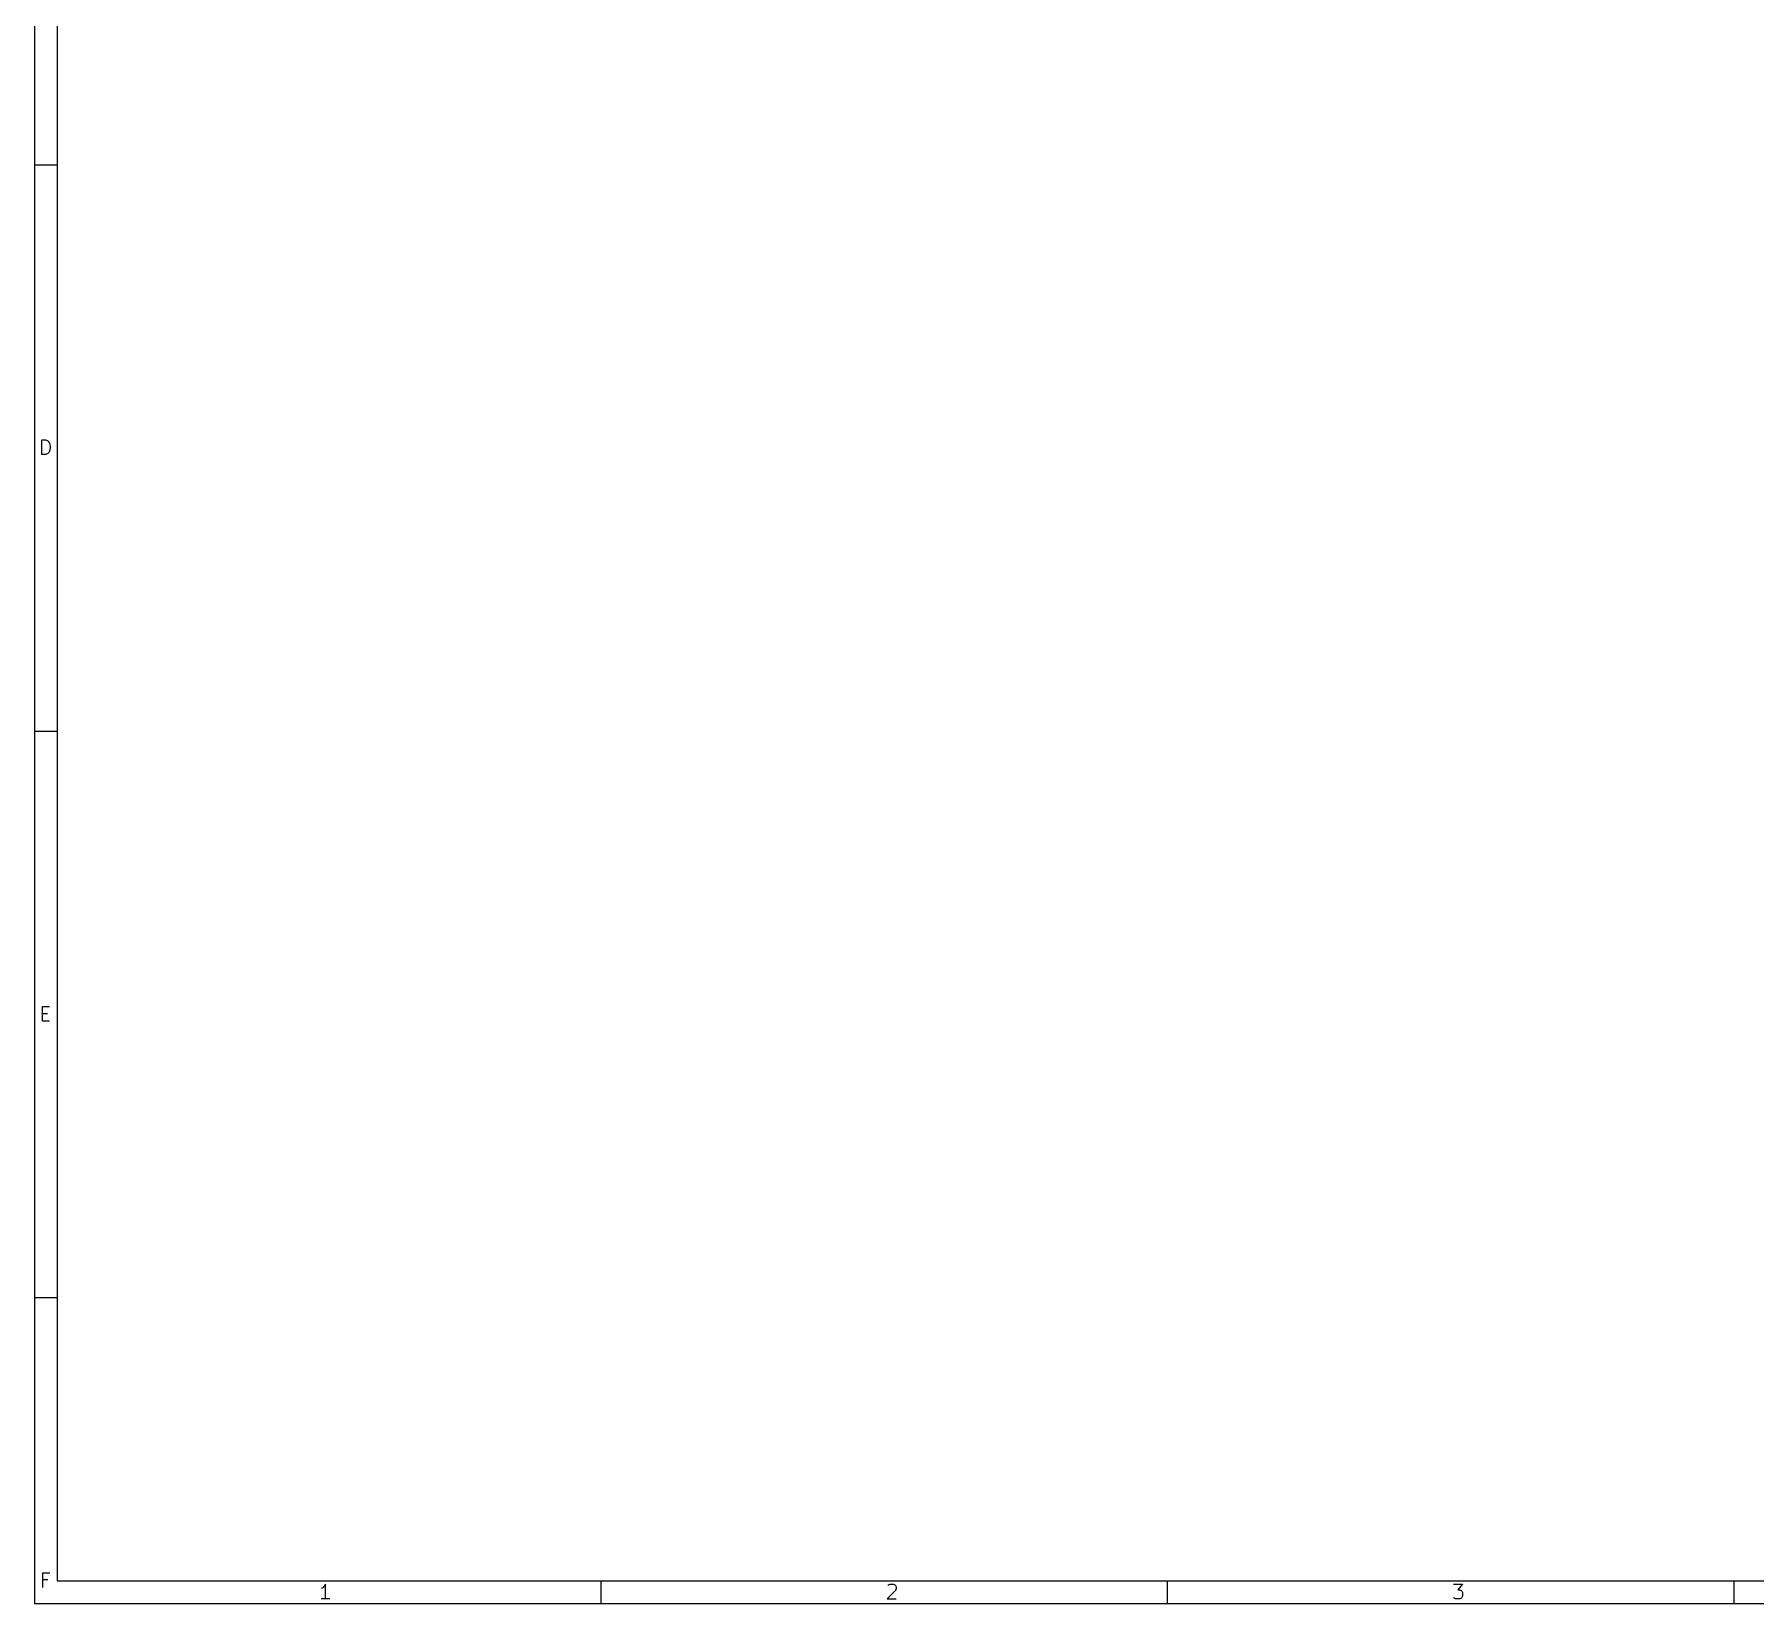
# Model space of a CAD drawing. Extents: x 0.4 to 16.1, y -11.3 to -0.4.
# Drawn here: x 0.39 to 6.38, y -11.3 to -5.85 of the extents above; entities that cross this region are included whole.
import ezdxf

# ---------------------------------------------------------------- set-up
doc = ezdxf.new("R2010")
doc.units = 0
doc.header["$MEASUREMENT"] = 0
doc.layers.add('RED2', color=1, linetype='CONTINUOUS')

msp = doc.modelspace()

# ---------------------------------------------------------------- linework, layer by layer
at = {"layer": 'RED2', "linetype": 'CONTINUOUS'}
for p, q in [((0.393701, -0.393701), (0.393701, -11.2993)), ((0.472441, -0.472441), (0.472441, -11.2206)), ((0.393701, -6.29921), (0.472441, -6.29921)), ((0.419665, -7.30661), (0.419665, -7.25543)), ((0.419665, -7.25543), (0.43185, -7.25543)), ((0.43185, -7.25543), (0.439161, -7.25787)), ((0.439161, -7.25787), (0.444035, -7.26275)), ((0.444035, -7.26275), (0.446472, -7.26762)), ((0.446472, -7.29443), (0.444035, -7.2993)), ((0.446472, -7.26762), (0.448909, -7.27737)), ((0.448909, -7.28468), (0.446472, -7.29443)), ((0.448909, -7.27737), (0.448909, -7.28468)), ((0.43185, -7.30661), (0.419665, -7.30661)), ((0.439161, -7.30418), (0.43185, -7.30661)), ((0.444035, -7.2993), (0.439161, -7.30418)), ((0.393701, -8.26772), (0.472441, -8.26772)), ((0.422102, -9.27512), (0.422102, -9.22394)), ((0.422102, -9.22394), (0.446472, -9.22394)), ((0.422102, -9.24831), (0.439161, -9.24831)), ((0.446472, -9.27512), (0.422102, -9.27512)), ((0.393701, -10.2362), (0.472441, -10.2362)), ((0.423319, -11.2436), (0.423319, -11.1924)), ((0.423319, -11.1924), (0.447693, -11.1924)), ((0.440382, -11.2168), (0.423319, -11.2168)), ((0.472441, -11.2206), (16.0626, -11.2206)), ((1.39553, -11.2441), (1.39065, -11.2465)), ((1.4004, -11.2392), (1.39553, -11.2441)), ((1.40528, -11.2319), (1.4004, -11.2392)), ((1.40528, -11.2831), (1.40528, -11.2319)), ((2.3622, -11.2206), (2.3622, -11.2993)), ((3.35916, -11.2368), (3.36159, -11.2343)), ((3.36159, -11.2343), (3.36647, -11.2319)), ((3.36647, -11.2319), (3.37865, -11.2319)), ((3.37865, -11.2319), (3.38353, -11.2343)), ((3.38353, -11.2343), (3.38596, -11.2368)), ((3.38596, -11.2368), (3.3884, -11.2416)), ((3.3884, -11.2416), (3.3884, -11.2465)), ((4.33071, -11.2206), (4.33071, -11.2993)), ((5.32522, -11.2319), (5.35691, -11.2319)), ((5.35691, -11.2319), (5.33985, -11.2514)), ((6.29921, -11.2206), (6.29921, -11.2993)), ((0.393701, -11.2993), (16.1413, -11.2993)), ((1.4199, -11.2831), (1.39065, -11.2831)), ((3.38596, -11.2538), (3.35672, -11.2831)), ((3.35672, -11.2831), (3.3884, -11.2831)), ((3.3884, -11.2465), (3.38596, -11.2538)), ((5.32766, -11.2806), (5.32522, -11.2782)), ((5.33254, -11.2831), (5.32766, -11.2806)), ((5.34716, -11.2831), (5.33254, -11.2831)), ((5.33985, -11.2514), (5.34716, -11.2514)), ((5.34716, -11.2514), (5.35203, -11.2538)), ((5.35203, -11.2806), (5.34716, -11.2831)), ((5.35203, -11.2538), (5.35447, -11.2563)), ((5.35447, -11.2782), (5.35203, -11.2806)), ((5.35447, -11.2563), (5.35691, -11.2611)), ((5.35691, -11.2733), (5.35447, -11.2782)), ((5.35691, -11.2611), (5.35691, -11.2733))]:
    msp.add_line(p, q, dxfattribs=at)

doc.saveas('drawing.dxf')
